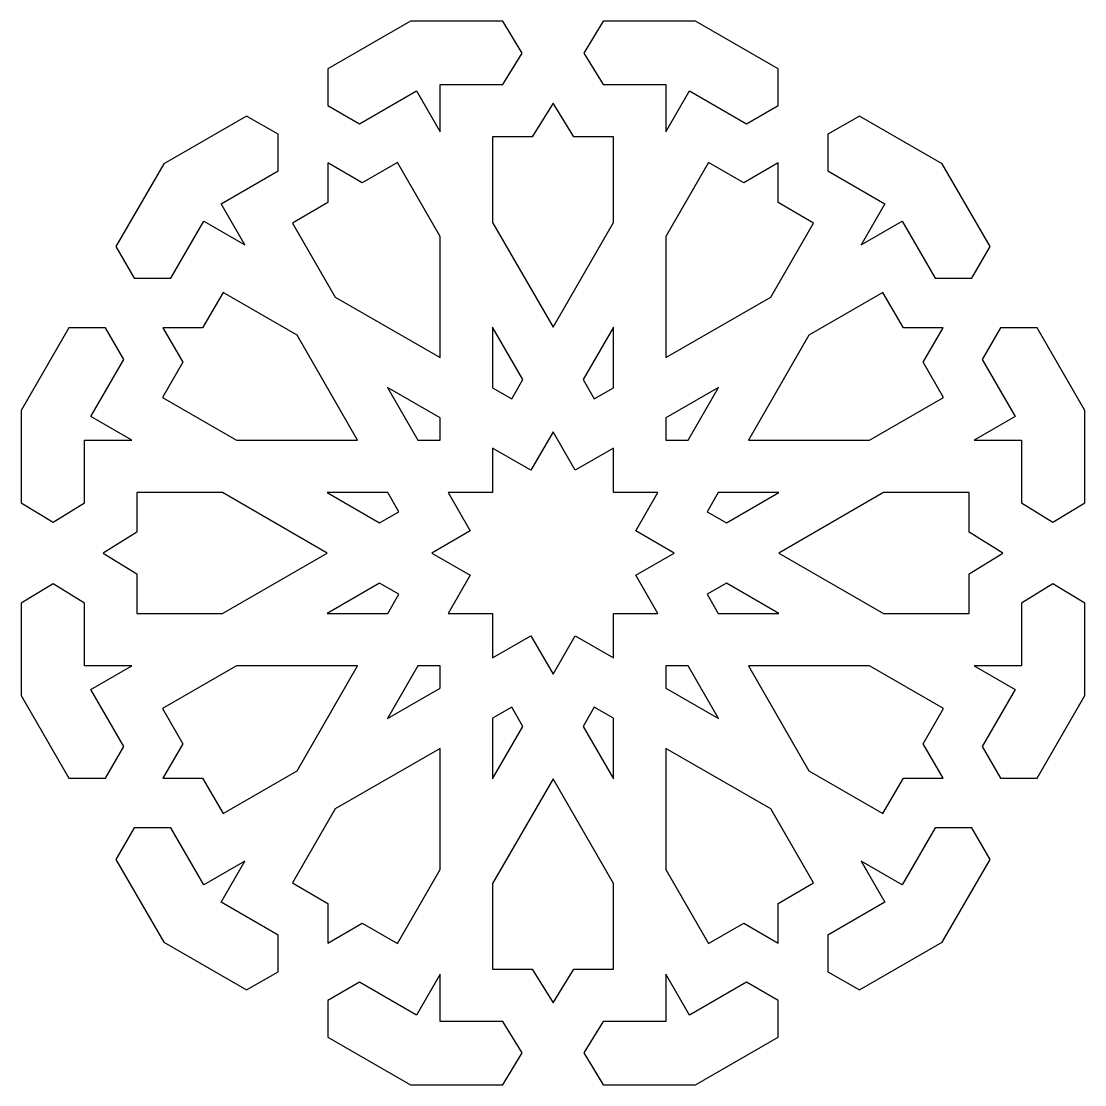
# Model space of a CAD drawing. Extents: x -580 to 993, y -400 to 388.
# Drawn here: x -100 to 100, y -100 to 100 of the extents above; entities that cross this region are included whole.
import ezdxf

# ---------------------------------------------------------------- set-up
doc = ezdxf.new("R2010")
doc.units = 0
doc.layers.add('LAYER_1', color=18, linetype='CONTINUOUS')

msp = doc.modelspace()

# ---------------------------------------------------------------- linework, layer by layer
at = {"layer": 'LAYER_1'}
for points in [[(-42.36, 91.03), (-42.36, 84.14), (-36.41, 80.71), (-25.68, 86.91), (-21.22, 79.2), (-21.22, 88.1), (-9.41, 88.1), (-5.77, 94.03), (-9.43, 100), (-26.8, 100)], [(9.43, 100), (5.77, 94.03), (9.41, 88.1), (21.22, 88.1), (21.22, 79.2), (25.68, 86.91), (36.41, 80.71), (42.36, 84.14), (42.36, 91.03), (26.8, 100)], [(-3.91, 78.25), (-11.39, 78.26), (-11.39, 62.16), (0, 42.44), (11.39, 62.16), (11.39, 78.26), (3.91, 78.25), (0, 84.62)], [(-82.19, 57.64), (-78.75, 51.69), (-71.86, 51.69), (-65.66, 62.41), (-57.98, 57.98), (-62.41, 65.66), (-51.69, 71.86), (-51.69, 78.75), (-57.64, 82.18), (-73.2, 73.2)], [(82.19, 57.64), (73.2, 73.2), (57.64, 82.18), (51.69, 78.75), (51.69, 71.86), (62.41, 65.66), (57.98, 57.98), (65.66, 62.41), (71.86, 51.69), (78.75, 51.69)], [(-21.22, 59.53), (-29.27, 73.47), (-35.89, 69.63), (-42.36, 73.36), (-42.36, 65.9), (-48.98, 62.06), (-40.94, 48.14), (-21.22, 36.76)], [(21.22, 36.76), (40.94, 48.14), (48.98, 62.06), (42.36, 65.9), (42.36, 73.36), (35.89, 69.63), (29.27, 73.47), (21.22, 59.53)], [(-62.06, 48.98), (-65.9, 42.35), (-73.36, 42.35), (-69.63, 35.89), (-73.47, 29.27), (-59.53, 21.22), (-36.76, 21.22), (-48.14, 40.94)], [(48.14, 40.94), (36.76, 21.22), (59.53, 21.22), (73.47, 29.27), (69.63, 35.89), (73.36, 42.35), (65.9, 42.35), (62.06, 48.98)], [(-88.1, 21.22), (-79.2, 21.22), (-86.91, 25.68), (-80.71, 36.41), (-84.14, 42.35), (-91.03, 42.35), (-100, 26.8), (-100, 9.43), (-94.03, 5.77), (-88.1, 9.41)], [(-7.77, 28.99), (-5.68, 32.61), (-11.39, 42.49), (-11.39, 31.08)], [(7.77, 28.99), (11.39, 31.08), (11.39, 42.49), (5.68, 32.61)], [(91.03, 42.35), (84.14, 42.35), (80.71, 36.41), (86.91, 25.68), (79.2, 21.22), (88.1, 21.22), (88.1, 9.41), (94.03, 5.77), (100, 9.43), (100, 26.8)], [(-21.22, 21.22), (-21.22, 25.4), (-31.11, 31.11), (-25.4, 21.22)], [(21.22, 21.22), (25.4, 21.22), (31.11, 31.11), (21.22, 25.4)], [(11.39, 11.39), (11.39, 19.72), (4.17, 15.55), (0, 22.77), (-4.17, 15.55), (-11.39, 19.72), (-11.39, 11.39), (-19.72, 11.39), (-15.55, 4.17), (-22.77, 0), (-15.55, -4.17), (-19.72, -11.39), (-11.39, -11.39), (-11.39, -19.72), (-4.17, -15.55), (0, -22.77), (4.17, -15.55), (11.39, -19.72), (11.39, -11.39), (19.72, -11.39), (15.55, -4.17), (22.77, 0), (15.55, 4.17), (19.72, 11.39)], [(-62.16, -11.39), (-42.45, 0), (-62.16, 11.39), (-78.26, 11.39), (-78.25, 3.91), (-84.62, 0), (-78.25, -3.91), (-78.26, -11.39)], [(-42.49, 11.39), (-32.61, 5.68), (-28.99, 7.77), (-31.08, 11.39)], [(28.99, 7.77), (32.61, 5.68), (42.49, 11.39), (31.08, 11.39)], [(62.16, 11.39), (42.45, 0), (62.16, -11.39), (78.26, -11.39), (78.25, -3.91), (84.62, 0), (78.25, 3.91), (78.26, 11.39)], [(-84.14, -42.35), (-80.71, -36.41), (-86.91, -25.68), (-79.2, -21.22), (-88.1, -21.22), (-88.1, -9.41), (-94.03, -5.77), (-100, -9.43), (-100, -26.8), (-91.03, -42.35)], [(-31.08, -11.39), (-28.99, -7.77), (-32.61, -5.68), (-42.49, -11.39)], [(32.61, -5.68), (28.99, -7.77), (31.08, -11.39), (42.49, -11.39)], [(80.71, -36.41), (84.14, -42.35), (91.03, -42.35), (100, -26.8), (100, -9.43), (94.03, -5.77), (88.1, -9.41), (88.1, -21.22), (79.2, -21.22), (86.91, -25.68)], [(-48.14, -40.94), (-36.76, -21.22), (-59.53, -21.22), (-73.47, -29.27), (-69.63, -35.89), (-73.36, -42.35), (-65.9, -42.35), (-62.06, -48.98)], [(-31.11, -31.11), (-21.22, -25.4), (-21.22, -21.22), (-25.4, -21.22)], [(21.22, -21.22), (21.22, -25.4), (31.11, -31.11), (25.4, -21.22)], [(73.47, -29.27), (59.53, -21.22), (36.76, -21.22), (48.14, -40.94), (62.06, -48.98), (65.9, -42.35), (73.36, -42.35), (69.63, -35.89)], [(-5.68, -32.61), (-7.77, -28.99), (-11.39, -31.08), (-11.39, -42.49)], [(7.77, -28.99), (5.68, -32.61), (11.39, -42.49), (11.39, -31.08)], [(-48.98, -62.06), (-42.36, -65.9), (-42.36, -73.36), (-35.89, -69.63), (-29.27, -73.47), (-21.22, -59.53), (-21.22, -36.76), (-40.94, -48.14)], [(21.22, -36.76), (21.22, -59.53), (29.27, -73.47), (35.89, -69.63), (42.36, -73.36), (42.36, -65.9), (48.98, -62.06), (40.94, -48.14)], [(3.91, -78.25), (11.39, -78.26), (11.39, -62.16), (0, -42.44), (-11.39, -62.16), (-11.39, -78.26), (-3.91, -78.25), (0, -84.62)], [(-71.86, -51.69), (-78.75, -51.69), (-82.19, -57.64), (-73.2, -73.2), (-57.64, -82.18), (-51.69, -78.75), (-51.69, -71.86), (-62.41, -65.66), (-57.98, -57.98), (-65.66, -62.41)], [(82.19, -57.64), (78.75, -51.69), (71.86, -51.69), (65.66, -62.41), (57.98, -57.98), (62.41, -65.66), (51.69, -71.86), (51.69, -78.75), (57.64, -82.18), (73.2, -73.2)], [(-25.68, -86.91), (-36.41, -80.71), (-42.36, -84.14), (-42.36, -91.03), (-26.8, -100), (-9.43, -100), (-5.77, -94.03), (-9.41, -88.1), (-21.22, -88.1), (-21.22, -79.2)], [(21.22, -88.1), (9.41, -88.1), (5.77, -94.03), (9.43, -100), (26.8, -100), (42.36, -91.03), (42.36, -84.14), (36.41, -80.71), (25.68, -86.91), (21.22, -79.2)]]:
    msp.add_lwpolyline(points, close=True, dxfattribs=at)

doc.saveas('drawing.dxf')
